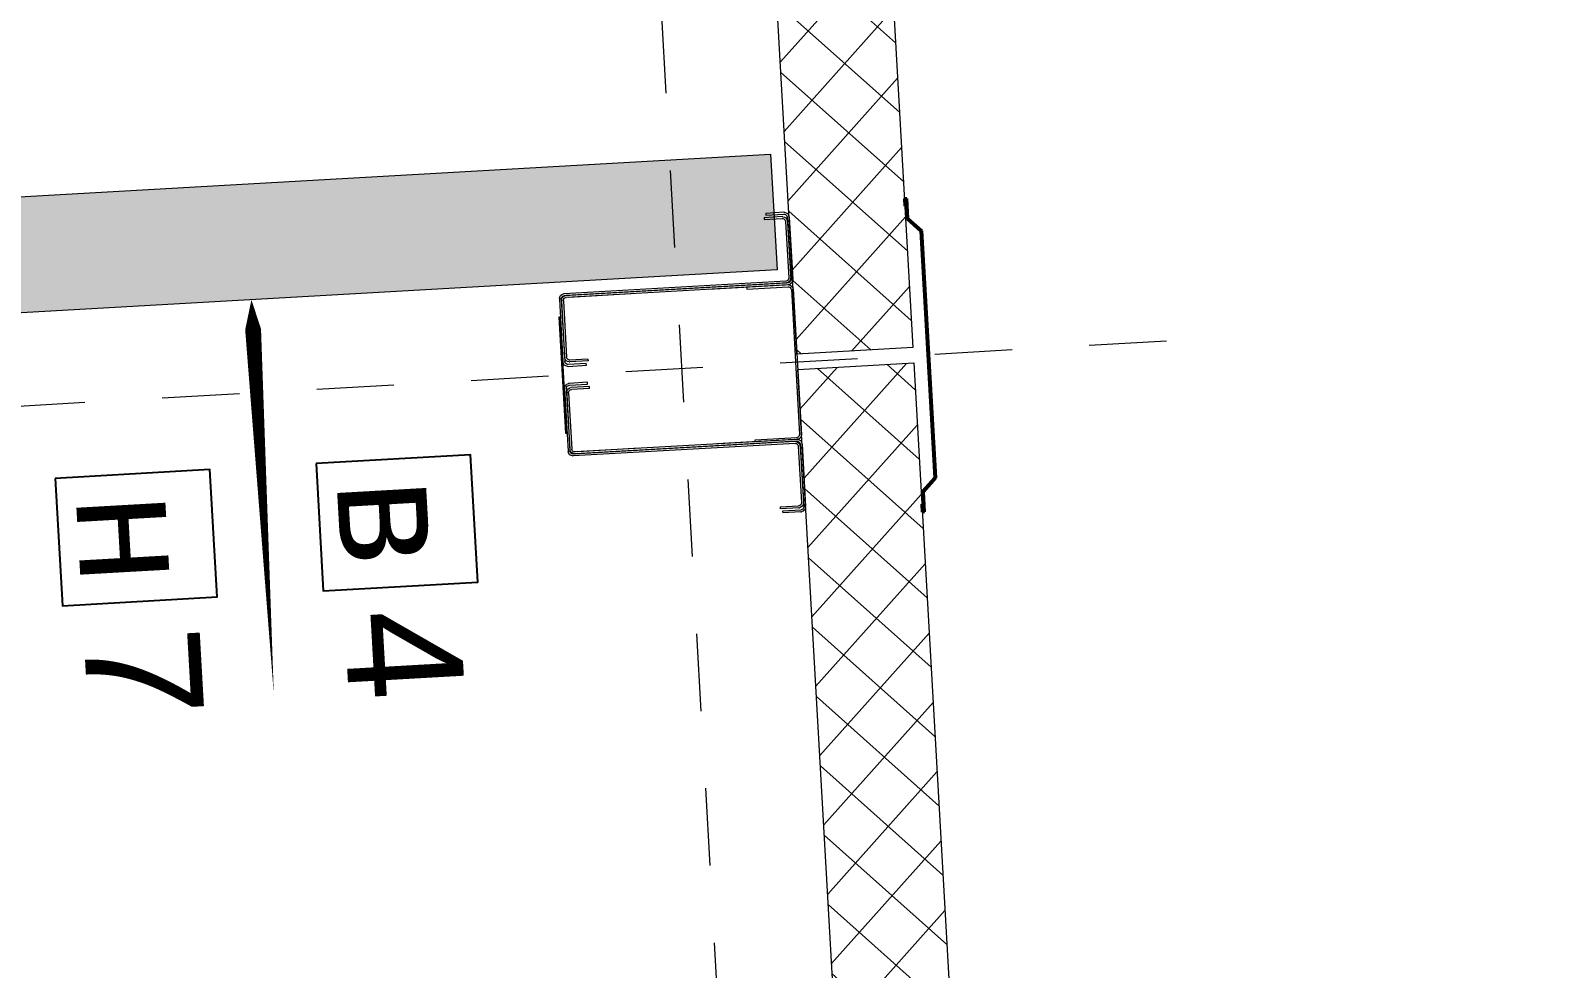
# Model space of a CAD drawing. Header units: metres. Extents: x 93803 to 107732, y 94484 to 125083.
# Drawn here: x 107729.491 to 107731.453, y 110816.447 to 110817.66 of the extents above; entities that cross this region are included whole.
import ezdxf

# ---------------------------------------------------------------- set-up
doc = ezdxf.new("R2010")
doc.units = ezdxf.units.M
for name, pattern in [('_ШПТ__20_т__2_5__Линия сетки', [25, 20, -2.5, 0, -2.5]), ('XKITLINE00', [0]), ('XKITLINE02', [4, 2, -2])]:
    doc.linetypes.add(name, pattern=pattern)
doc.layers.add('2023.10.30_В_ОТКЛОНЕНИЯ', color=7, linetype='Continuous')
doc.layers.add('2023.10.30_Н_ОТКЛОНЕНИЯ', color=7, linetype='Continuous')
for name, color, linetype, lineweight in [('Part', 250, 'Continuous', 0), ('S-WALL-PATT', 7, 'Continuous', 0), ('Выноски', 7, 'Continuous', 15), ('Обобщенные модели', 7, 'Continuous', 18), ('Оси', 250, 'Continuous', 9), ('Стены', 7, 'Continuous', 18), ('Стены штриховка', 7, 'Continuous', 30)]:
    doc.layers.add(name, color=color, linetype=linetype, lineweight=lineweight)
doc.styles.add('AxeAndPointZ', font='arial.ttf')

# ---------------------------------------------------------------- blocks, each defined once
blk = doc.blocks.new('Колонна К2')
at = {"layer": 'Part', "linetype": 'XKITLINE00', "lineweight": 0}
for p, q in [((-105, 146), (-104.9, 146.9)), ((-105, -141), (-105, 146)), ((-102.5, 146.6), (-102.5, 145.9)), ((-102.5, -141.1), (-102.5, 145.9)), ((-102.5, 143.6), (-102.4, 144.4)), ((-102.5, -143.4), (-102.5, 143.6)), ((-100, 144.1), (-100, 143.5)), ((-100, -143.5), (-100, 143.5)), ((-99.4, 152.4), (-98.5, 152.5)), ((-98.4, 150), (-99.1, 150)), ((-98.5, 152.5), (-17.5, 152.5)), ((-98.4, 150), (-17.6, 150)), ((-96.9, 149.9), (-96.1, 150)), ((-96, 147.5), (-96.6, 147.5)), ((-96.1, 150), (-22.9, 150)), ((-96, 147.5), (-23, 147.5)), ((-22.4, 147.5), (-23, 147.5)), ((-22.9, 150), (-22.1, 149.9)), ((-19, 143.5), (-19, 144.1)), ((-19, 120), (-19, 143.5)), ((-16.9, 150), (-17.6, 150)), ((-17.5, 152.5), (-16.6, 152.4)), ((-16.6, 144.4), (-16.5, 143.6)), ((-16.5, 120), (-16.5, 143.6)), ((-13.5, 145.9), (-13.5, 146.6)), ((-13.5, 122.5), (-13.5, 145.9)), ((-11.1, 146.9), (-11, 146)), ((-11, 146), (-11, 122.5)), ((11, 146), (11.1, 146.9)), ((11, 122.5), (11, 146)), ((13.5, 146.6), (13.5, 145.9)), ((13.5, 145.9), (13.5, 122.5)), ((16.5, 143.6), (16.6, 144.4)), ((16.5, 120), (16.5, 143.6)), ((16.6, 152.4), (17.5, 152.5)), ((17.6, 150), (16.9, 150)), ((17.5, 152.5), (98.5, 152.5)), ((17.6, 150), (98.4, 150)), ((19, 144.1), (19, 143.5)), ((19, 120), (19, 143.5)), ((22.1, 149.9), (22.9, 150)), ((23, 147.5), (22.4, 147.5)), ((22.9, 150), (96.1, 150)), ((23, 147.5), (96, 147.5)), ((96.6, 147.5), (96, 147.5)), ((96.1, 150), (96.9, 149.9)), ((99.1, 150), (98.4, 150)), ((98.5, 152.5), (99.4, 152.4)), ((100, 143.5), (100, 144.1)), ((100, -143.5), (100, 143.5)), ((102.4, 144.4), (102.5, 143.6)), ((102.5, 145.9), (102.5, 146.6)), ((102.5, -141.1), (102.5, 145.9)), ((102.5, -143.4), (102.5, 143.6)), ((104.9, 146.9), (105, 146)), ((105, -141), (105, 146)), ((-19, 120), (-16.5, 120)), ((-11, 122.5), (-13.5, 122.5)), ((13.5, 122.5), (11, 122.5)), ((19, 120), (16.5, 120)), ((-100, -143.5), (-100, -89.9)), ((-100, -89.9), (-97.5, -89.9)), ((-97.5, -89.9), (-97.5, -143.7)), ((100, -89.9), (97.5, -89.9)), ((97.5, -89.9), (97.5, -143.7)), ((100, -144), (100, -89.9)), ((-188.5, -117.5), (-186, -117.5)), ((-188.5, -141.1), (-188.5, -117.5)), ((-186, -117.5), (-186, -141)), ((188.5, -117.5), (186, -117.5)), ((186, -117.5), (186, -141)), ((188.5, -141.1), (188.5, -117.5)), ((-194, -143.5), (-194, -120)), ((-194, -120), (-191.5, -120)), ((-191.5, -120), (-191.5, -143.4)), ((191.5, -120), (191.5, -120)), ((191.5, -120), (191.5, -120)), ((191.5, -143.4), (191.5, -120)), ((191.5, -120), (194, -120)), ((194, -143.5), (194, -120)), ((-193.9, -144.4), (-194, -143.5)), ((-191.5, -143.4), (-191.5, -144.1)), ((-188.4, -141.9), (-188.5, -141.1)), ((-187.5, -150), (-188.4, -149.9)), ((-188.1, -147.5), (-187.4, -147.5)), ((-187.5, -150), (-106.5, -150)), ((-187.4, -147.5), (-106.6, -147.5)), ((-186, -141), (-186, -141.6)), ((-182.1, -147.5), (-182.9, -147.4)), ((-182.6, -145), (-182, -145)), ((-182.1, -147.5), (-108.9, -147.5)), ((-182, -145), (-109, -145)), ((-109, -145), (-108.4, -145)), ((-108.1, -147.4), (-108.9, -147.5)), ((-106.6, -147.5), (-105.9, -147.5)), ((-105.6, -149.9), (-106.5, -150)), ((-105, -141.6), (-105, -141)), ((-102.5, -141.1), (-102.6, -141.9)), ((-102.5, -144.1), (-102.5, -143.4)), ((-99.9, -144.4), (-100, -143.5)), ((-97.5, -143.4), (-97.5, -144.1)), ((-94.4, -149.9), (94.4, -149.9)), ((-94.1, -147.5), (94.1, -147.5)), ((97.5, -143.4), (97.5, -144.1)), ((99.9, -144.4), (100, -143.5)), ((100.1, -144.4), (100, -143.5)), ((102.6, -141.9), (102.5, -141.1)), ((102.5, -143.4), (102.5, -144.1)), ((105, -141), (105, -141.6)), ((106.5, -150), (105.6, -149.9)), ((105.9, -147.5), (106.6, -147.5)), ((106.5, -150), (187.5, -150)), ((106.6, -147.5), (187.4, -147.5)), ((108.9, -147.5), (108.1, -147.4)), ((108.4, -145), (109, -145)), ((108.9, -147.5), (182.1, -147.5)), ((109, -145), (182, -145)), ((182, -145), (182.6, -145)), ((182.9, -147.4), (182.1, -147.5)), ((186, -141.6), (186, -141)), ((187.4, -147.5), (188.1, -147.5)), ((188.4, -149.9), (187.5, -150)), ((188.5, -141.1), (188.4, -141.9)), ((191.5, -144.1), (191.5, -143.4)), ((194, -143.5), (193.9, -144.4))]:
    blk.add_line(p, q, dxfattribs=at)
at = {"layer": 'Part', "linetype": 'XKITLINE02', "lineweight": 0}
for p, q in [((-100, -140), (-100, 140)), ((100, -140), (100, 140))]:
    blk.add_line(p, q, dxfattribs=at)
at = {"layer": 'Part', "linetype": 'XKITLINE00', "lineweight": 0}
blk.add_lwpolyline([(-75, 152.5), (-75, 154.5), (75, 154.5), (75, 152.5), (-75, 152.5)], dxfattribs=at)
for centre, radius, start, end in [((-98.5, 146), 6.5, 98.1818, 171.8182), ((-98.5, 146), 3.99, 98.1818, 171.8182), ((-96, 143.5), 6.51, 98.1818, 171.8182), ((-96, 143.5), 4, 98.1818, 171.8182), ((-23, 143.5), 4, 8.1818, 81.8182), ((-23, 143.5), 6.51, 8.1818, 81.8182), ((-17.5, 146), 3.99, 8.1818, 81.8182), ((-17.5, 146), 6.5, 8.1818, 81.8182), ((17.5, 146), 6.5, 98.1818, 171.8182), ((17.5, 146), 3.99, 98.1818, 171.8182), ((23, 143.5), 6.51, 98.1818, 171.8182), ((23, 143.5), 4, 98.1818, 171.8182), ((96, 143.5), 4, 8.1818, 81.8182), ((96, 143.5), 6.51, 8.1818, 81.8182), ((98.5, 146), 3.99, 8.1818, 81.8182), ((98.5, 146), 6.5, 8.1818, 81.8182), ((-187.5, -143.5), 6.5, 188.1818, 261.8182), ((-187.5, -143.5), 3.99, 188.1818, 261.8182), ((-182, -141), 6.51, 188.1818, 261.8182), ((-182, -141), 4, 188.1818, 261.8182), ((-109, -141), 4, 278.1818, 351.8182), ((-109, -141), 6.51, 278.1818, 351.8182), ((-106.5, -143.5), 3.99, 278.1818, 351.8182), ((-106.5, -143.5), 6.5, 278.1818, 351.8182), ((-93.5, -143.5), 6.5, 188.1818, 261.8182), ((-93.5, -143.5), 3.99, 188.1818, 261.8182), ((93.5, -143.5), 3.99, 278.1818, 351.8182), ((93.5, -143.5), 6.5, 278.1818, 351.8182), ((106.5, -143.5), 6.5, 188.1818, 261.8182), ((106.5, -143.5), 3.99, 188.1818, 261.8182), ((109, -141), 6.51, 188.1818, 261.8182), ((109, -141), 4, 188.1818, 261.8182), ((182, -141), 4, 278.1818, 351.8182), ((182, -141), 6.51, 278.1818, 351.8182), ((187.5, -143.5), 3.99, 278.1818, 351.8182), ((187.5, -143.5), 6.5, 278.1818, 351.8182)]:
    blk.add_arc(centre, radius, start, end, dxfattribs=at)
blk = doc.blocks.new('*U284')
at = {"layer": 'S-WALL-PATT', "lineweight": 0, "true_color": 0x636466}
h = blk.add_hatch(dxfattribs=at)
h.set_pattern_fill('ANSI37', color=251, scale=20)
h.paths.add_polyline_path([(-150, 0), (0, 0), (0, 5980), (-150, 5980)])
at = {"color": 0}
blk.add_lwpolyline([(-150, 0), (0, 0), (0, 5980), (-150, 5980)], close=True, dxfattribs=at)
blk = doc.blocks.new('*U289')
at = {"layer": 'S-WALL-PATT', "lineweight": 0, "true_color": 0x636466}
h = blk.add_hatch(dxfattribs=at)
h.set_pattern_fill('ANSI37', color=251, scale=20)
h.paths.add_polyline_path([(-150, 0), (0, 0), (0, 890), (-150, 890)])
at = {"color": 0}
blk.add_lwpolyline([(-150, 0), (0, 0), (0, 890), (-150, 890)], close=True, dxfattribs=at)
blk = doc.blocks.new('320мм_ФЭ_Стена_Стык вертикальный')
at = {"layer": 'Обобщенные модели', "lineweight": 9}
h = blk.add_hatch(dxfattribs=at)
h.set_pattern_fill('FP_4', color=256, style=0, pattern_type=2)
h.set_pattern_definition([(45, (210, 7e-13), (-106.066, 106.066), [])])
h.paths.add_polyline_path([(27265, -295), (27282, -278), (27281.6, -277), (27264.6, -294), (27155.4, -294), (27138.4, -277), (27138, -278), (27155, -295)], flags=0)
h.paths.add_polyline_path([(27307, -276), (27308, -275), (27298, -276)], flags=0)
h.paths.add_polyline_path([(27122, -276), (27122, -275), (27113, -276)], flags=0)
at = {"layer": 'Обобщенные модели', "lineweight": 40}
for p, q in [((26912, -275), (26902, -275)), ((26902, -275), (26902, -278)), ((26902, -278), (26928, -278)), ((26903, -277), (26903, -276)), ((26903, -276), (26912, -276)), ((26928.4, -277), (26903, -277)), ((26912, -276), (26912, -275)), ((26928, -278), (26945, -295)), ((26945.4, -294), (26928.4, -277)), ((27281.6, -277), (27264.6, -294)), ((27265, -295), (27282, -278)), ((27307, -277), (27281.6, -277)), ((27282, -278), (27308, -278)), ((27308, -275), (27298, -275)), ((27298, -275), (27298, -276)), ((27298, -276), (27307, -276)), ((27307, -276), (27307, -277)), ((27308, -278), (27308, -275))]:
    blk.add_line(p, q, dxfattribs=at)
for points in [[(26945.4, -294), (27264.6, -294)], [(26945, -295), (27265, -295)]]:
    blk.add_lwpolyline(points, dxfattribs=at)
blk = doc.blocks.new('34433')
at = {"layer": 'Стены штриховка'}
h = blk.add_hatch(dxfattribs=at)
h.set_pattern_fill('ASHLER', color=256, scale=200, angle=270, pattern_type=2)
h.set_pattern_definition([(315, (-90163.45, 379.79), (70.71068, 70.71068), []), (315, (-90092.75, 379.79), (70.71068, 70.71068), [50, -50])])
h.paths.add_polyline_path([(27011.4, 12187.7), (26861.3, 12187.7), (26861.3, 8327.7), (27011.4, 8327.7)])
h.paths.add_polyline_path([(30236.4, 12187.3), (30086.4, 12187.3), (30086.4, 8327.3), (30236.4, 8327.3)])
h.paths.add_polyline_path([(31846.5, 12187.3), (31696.4, 12187.3), (31696.4, 8327.3), (31846.5, 8327.3)])
h.paths.add_polyline_path([(33486.4, 12187.2), (33336.3, 12187.2), (33336.3, 8327.2), (33486.4, 8327.2)])
h.paths.add_polyline_path([(39026.4, 12187), (38876.4, 12187), (38876.4, 8327), (39026.4, 8327)])
h.paths.add_polyline_path([(42161.5, 12187), (42011.4, 12187), (42011.4, 8327), (42161.5, 8327)])
at = {"layer": 'Оси', "linetype": '_ШПТ__20_т__2_5__Линия сетки'}
for p, q in [((27131.5, -815.2), (27131.5, 12717.6)), ((14075.1, 12057), (46878.1, 12057))]:
    blk.add_line(p, q, dxfattribs=at)
at = {"layer": 'Стены'}
blk.add_lwpolyline([(26861.3, 12187.7), (27011.4, 12187.7), (27011.4, 8327.7), (26861.3, 8327.7)], close=True, dxfattribs=at)
at = {"color": 1, "xscale": -1, "rotation": 180}
blk.add_blockref('Колонна К2', (27131.5, 12057), dxfattribs=at)
at = {"layer": 'Выноски', "xscale": -1, "rotation": 90}
for name, p in [('*U289', (27121.5, 12207)), ('*U284', (33121.5, 12207))]:
    blk.add_blockref(name, p, dxfattribs=at)
at = {"layer": 'Обобщенные модели', "xscale": -1, "rotation": 180}
blk.add_blockref('320мм_ФЭ_Стена_Стык вертикальный', (26.5, 12082), dxfattribs=at)

msp = doc.modelspace()

# ---------------------------------------------------------------- block references
at = {"xscale": 0.001, "yscale": 0.001, "zscale": 0.001, "rotation": 273.2530497410625}
msp.add_blockref('34433', (107716.7554, 110843.6261), dxfattribs=at)

# ---------------------------------------------------------------- next in the draw order: linework, layer by layer
at = {"layer": '2023.10.30_В_ОТКЛОНЕНИЯ'}
msp.add_lwpolyline([(107729.8058, 110816.8007, 0, 0, 0), (107729.7768, 110817.3113, 0, 0.1091, 0), (107729.7884, 110817.107, 0.0205, 0.0205, 0), (107729.8058, 110816.8007, 0, 0, 0)], format="xyseb", dxfattribs=at)
msp.add_lwpolyline([(107729.8604, 110817.0996), (107729.8697, 110816.9349), (107730.0694, 110816.9462), (107730.06, 110817.1109), (107729.8604, 110817.0996)], dxfattribs=at)
at = {"layer": '2023.10.30_Н_ОТКЛОНЕНИЯ'}
msp.add_lwpolyline([(107729.8058, 110816.8007, 0, 0, 0), (107729.7768, 110817.3113, 0, 0.1091, 0), (107729.7884, 110817.107, 0.0205, 0.0205, 0), (107729.8058, 110816.8007, 0, 0, 0)], format="xyseb", dxfattribs=at)
msp.add_lwpolyline([(107729.5234, 110817.0804), (107729.5328, 110816.9157), (107729.7324, 110816.9271), (107729.7231, 110817.0918), (107729.5234, 110817.0804)], dxfattribs=at)

# ---------------------------------------------------------------- next in the draw order: texts
at = {"layer": '2023.10.30_В_ОТКЛОНЕНИЯ', "style": 'AxeAndPointZ'}
msp.add_text('в 4', height=0.15, rotation=273.253, dxfattribs=at).set_placement((107729.8868, 110817.076))
at = {"layer": '2023.10.30_Н_ОТКЛОНЕНИЯ', "style": 'AxeAndPointZ'}
msp.add_text('н 7', height=0.15, rotation=273.253, dxfattribs=at).set_placement((107729.5498, 110817.0569))

doc.saveas('drawing.dxf')
